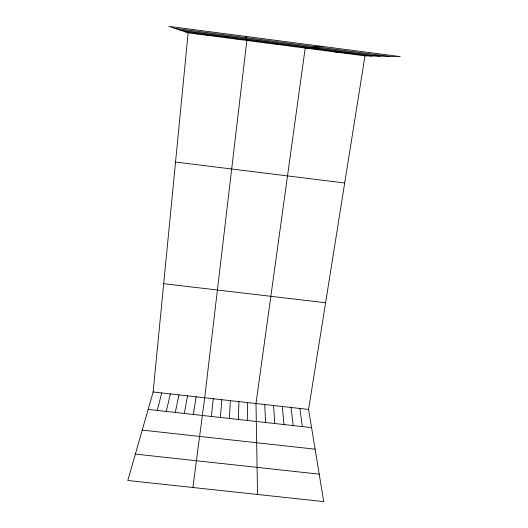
<?xml version="1.0" encoding="UTF-8"?>
<svg xmlns="http://www.w3.org/2000/svg" width="528" height="528" viewBox="0 0 528 528"><rect width="100%" height="100%" fill="white"/><g stroke="black" fill="none" stroke-linecap="round" stroke-linejoin="round"><path stroke-width="0.79" d="M247.335 420.466L247.46 402.574M238.359 419.47L238.927 401.617M229.37 418.466L230.38 400.653M220.381 417.463L221.826 399.696M364.993 55.862L308.57 409.438L323.73 501.6L127.802 480.487L153.14 391.981L188.14 32.815L168.96 26.4L400.198 56.582L364.993 55.862L188.14 32.815M211.378 416.46L213.266 398.732M192.885 487.502L204.699 397.769L246.847 40.465L245.863 36.439M193.354 414.454L196.126 396.812M184.331 413.45L187.539 395.848M175.296 412.441L178.952 394.878M166.254 411.437L170.353 393.914M157.205 410.428L161.753 392.951M256.595 41.738L256.984 41.045M266.336 43.006L267.3 42.385M276.071 44.273L277.603 43.732M285.793 45.54L287.899 45.071M295.508 46.807L298.181 46.411M322.172 46.398L305.21 48.074L255.994 403.531L257.545 494.465M315.196 49.375L319.031 49.13M325.175 50.675L329.597 50.51M335.148 51.975L340.144 51.883M345.101 53.275L350.684 53.255M355.054 54.569L361.218 54.628M135.359 454.093L319.216 474.151M142.223 430.102L315.11 449.176M153.14 391.981L308.57 409.438M148.15 409.418L311.566 427.621M163.693 283.688L325.598 302.749M175.547 162.043L344.705 182.992M174.834 28.367L389.44 56.364M180.055 30.109L379.856 56.166M184.47 31.588L371.732 56.001M194.865 32.941L197.947 34.096M205.24 34.294L207.742 35.369M215.615 35.647L217.536 36.643M225.971 37L227.311 37.924M236.32 38.346L237.085 39.197M299.831 408.454L302.372 426.598M291.08 407.471L293.179 425.575M282.315 406.487L283.972 424.552M273.55 405.504L274.758 423.522M264.779 404.514L265.531 422.492"/></g></svg>
